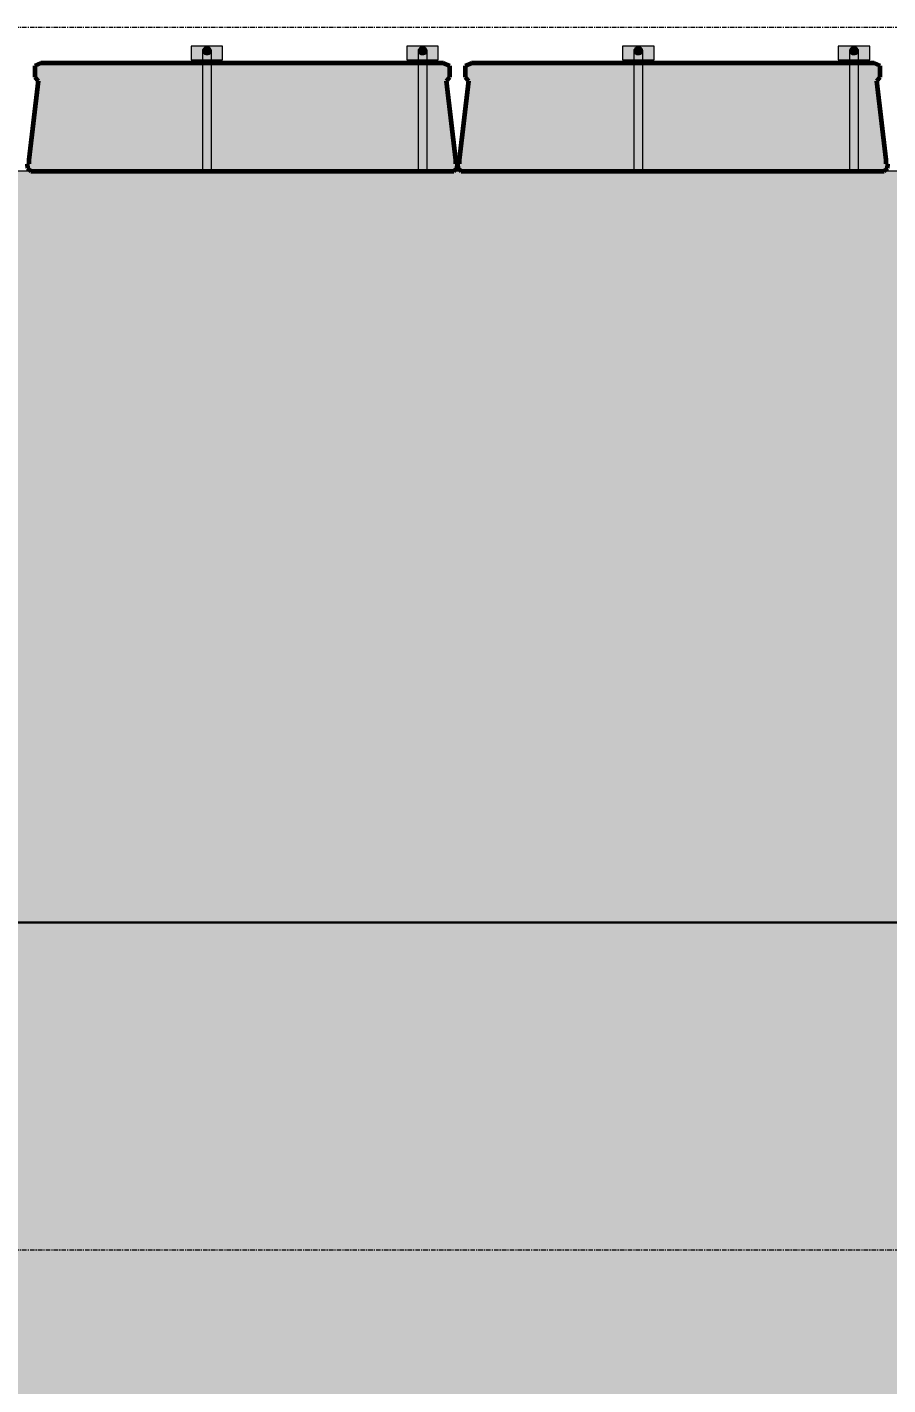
# Model space of a CAD drawing. Header units: inches. Extents: x 2619 to 6090, y -258 to 503.
# Drawn here: x 4973.2 to 5069, y -15 to 136 of the extents above; entities that cross this region are included whole.
import ezdxf

# ---------------------------------------------------------------- set-up
doc = ezdxf.new("R2010")
doc.units = ezdxf.units.IN
doc.header["$MEASUREMENT"] = 0
doc.linetypes.add('Grid Line 1_2_', pattern=[0.875, 0.5, -0.125, 0.125, -0.125])
for name, color, linetype, lineweight in [('A-ANNO-DIMS', 211, 'Continuous', 9), ('A-ANNO-DIMS-64', 211, 'Continuous', 9), ('A-FLOR-LEVL', 51, 'Continuous', 9), ('A-WALL', 113, 'Continuous', 18), ('A-WALL-PATT', 111, 'Continuous', 18), ('S-BEAM', 12, 'Continuous', 9)]:
    doc.layers.add(name, color=color, linetype=linetype, lineweight=lineweight)
doc.styles.add('Century Gothic_B', font='', dxfattribs={"height": 6})
doc.styles.get('Century Gothic_B').set_extended_font_data('Century Gothic', bold=True)
doc.dimstyles.new('OD__1_16__Tol__', dxfattribs={"dimscale": 12, "dimtxt": 6.26501, "dimasz": 0.666667, "dimexe": 0.5, "dimexo": 0.333333, "dimgap": 0.083333, "dimtad": 1, "dimdec": 4, "dimrnd": 0.0625, "dimzin": 3, "dimdsep": 46, "dimlunit": 4, "dimtxsty": 'Century Gothic_B', "dimblk1": 'OBLIQUE', "dimblk2": 'OBLIQUE', "dimsah": 1, "dimcen": 0.09, "dimdle": 0.5, "dimazin": 0, "dimtfac": 1, "dimtdec": 4, "dimtix": 1, "dimtmove": 0, "dimatfit": 3, "dimfxl": 1, "dimtvp": 1, "dimtfill": 1, "dimfrac": 2, "dimtolj": 1, "dimtzin": 0, "dimlwd": 30, "dimlwe": 30, "dimarcsym": 2})
pattern_1 = [(50, (5128.511, 0), (18.36206, -1.6068), [1.92, -21.12]), (355, (5128.511, 0), (-3.5523, 19.2559), [1.536, -16.896]), (100.451, (5130.041, -0.134), (14.8102, 17.6493), [1.632, -17.949]), (46.184, (5128.51, 5.12), (27.3212, -4.2376), [2.88, -31.68]), (96.636, (5130.787, 4.767), (23.9275, 24.9372), [2.448, -26.924]), (351.184, (5128.51, 5.12), (23.9276, 24.9374), [2.304, -25.344]), (21, (5131.071, 3.84), (15.2808, -10.30746), [1.92, -21.12]), (326, (5131.071, 3.84), (6.2286, 18.5637), [1.536, -16.896]), (71.451, (5132.344, 2.981), (21.50985, 8.2563), [1.632, -17.949]), (37.5, (5128.511, 0), (0.3111, 8.52254), [0.845, -15.846, 0.845, -16.307, -16.96]), (37.5, (5128.511, 0), (0.3111, 8.52254), [-33.843, 0.845, -16.115]), (7.5, (5128.511, 0), (6.73464, 10.09743), [0.845, -8.934, 0.845, -15.462, -6.464]), (7.5, (5128.511, 0), (6.73464, 10.09743), [-26.086, 0.845, -5.619]), (327.5, (5122.802, 0), (13.66611, -0.57719), [0.845, -5.555, 0.845, -19.123, -26.496]), (327.5, (5122.802, 0), (13.66611, -0.57719), [-26.368, 0.845, -25.651]), (317.5, (5120.242, 0), (14.92985, 2.56286), [0.845, -7.475, 0.845, -12.416, -18.816]), (317.5, (5120.242, 0), (14.92985, 2.56286), [-21.581, 0.845, -17.971])]

# ---------------------------------------------------------------- blocks, each defined once
blk = doc.blocks.new('034100 - Precast Structural Concrete - Solid Plank - 12_-1863286-ELEVATION - RAMP - EAST WALL')
at = {"layer": 'S-BEAM', "transparency": 33554432}
blk.add_hatch(color=10, dxfattribs=at).paths.add_polyline_path([(-3726.58, 120), (-3679.54, 120), (-3679.16, 120.31), (-3679.12, 120.79), (-3679.3, 120.79), (-3679.3, 121.26), (-3680.36, 130.03), (-3679.97, 130.43), (-3679.97, 131.69), (-3680.66, 132), (-3725.46, 132), (-3726.15, 131.69), (-3726.15, 130.43), (-3725.76, 130.03), (-3726.82, 121.26), (-3726.82, 120.79), (-3727, 120.79), (-3726.96, 120.31)], flags=0)
at = {"layer": 'S-BEAM', "lineweight": 60}
for p, q in [((-3725.46, 132), (-3726.15, 131.69)), ((-3726.15, 131.69), (-3726.15, 130.43)), ((-3680.66, 132), (-3725.46, 132)), ((-3679.97, 131.69), (-3680.66, 132)), ((-3679.97, 130.43), (-3679.97, 131.69)), ((-3725.76, 130.03), (-3726.82, 121.26)), ((-3726.15, 130.43), (-3725.76, 130.03)), ((-3680.36, 130.03), (-3679.97, 130.43)), ((-3679.3, 121.26), (-3680.36, 130.03)), ((-3726.82, 121.26), (-3726.82, 120.79)), ((-3679.3, 121.18), (-3679.3, 121.26)), ((-3679.3, 120.79), (-3679.3, 121.18)), ((-3726.82, 120.79), (-3727, 120.79)), ((-3727, 120.79), (-3726.96, 120.31)), ((-3726.96, 120.31), (-3726.58, 120)), ((-3726.58, 120), (-3679.54, 120)), ((-3679.54, 120), (-3679.16, 120.31)), ((-3679.12, 120.79), (-3679.3, 120.79)), ((-3679.16, 120.31), (-3679.12, 120.79))]:
    blk.add_line(p, q, dxfattribs=at)
at = {"layer": 'S-BEAM', "color": 254}
for p, q in [((-3726.15, 131.69), (-3725.46, 132)), ((-3726.15, 130.43), (-3726.15, 131.69)), ((-3725.46, 132), (-3680.66, 132)), ((-3680.66, 132), (-3679.97, 131.69)), ((-3679.97, 131.69), (-3679.97, 130.43)), ((-3726.82, 121.26), (-3725.76, 130.03)), ((-3725.76, 130.03), (-3726.15, 130.43)), ((-3679.97, 130.43), (-3680.36, 130.03)), ((-3680.36, 130.03), (-3679.3, 121.26)), ((-3726.82, 120.79), (-3726.82, 121.26)), ((-3679.3, 121.26), (-3679.3, 121.18)), ((-3679.3, 121.18), (-3679.3, 120.79)), ((-3726.96, 120.31), (-3727, 120.79)), ((-3727, 120.79), (-3726.82, 120.79)), ((-3726.58, 120), (-3726.96, 120.31)), ((-3679.16, 120.31), (-3679.54, 120)), ((-3679.3, 120.79), (-3679.12, 120.79)), ((-3679.12, 120.79), (-3679.16, 120.31))]:
    blk.add_line(p, q, dxfattribs=at)
blk = doc.blocks.new('TRUSS - 22_-V24-ELEVATION - RAMP - EAST WALL')
at = {"layer": 'S-BEAM', "transparency": 33554432}
for color, points in [(33, [(-3588.87, 132.37), (-3585.37, 132.37), (-3585.37, 133.87), (-3588.87, 133.87), (-3588.87, 132.74)]), (55, [(-3587.12, 132.94), (-3586.87, 133), (-3586.69, 133.15), (-3586.69, 133.15), (-3586.64, 133.25), (-3586.62, 133.36), (-3586.64, 133.47), (-3586.69, 133.57), (-3586.77, 133.66), (-3586.87, 133.72), (-3587.12, 133.78), (-3587.37, 133.72), (-3587.48, 133.66), (-3587.56, 133.57), (-3587.61, 133.47), (-3587.62, 133.36), (-3587.61, 133.25), (-3587.56, 133.15), (-3587.48, 133.07), (-3587.26, 132.96), (-3587.13, 132.94)]), (55, [(-3587.12, 132.94), (-3586.87, 133), (-3586.77, 133.07), (-3586.69, 133.15), (-3586.64, 133.25), (-3586.62, 133.36), (-3586.64, 133.47), (-3586.69, 133.57), (-3586.77, 133.66), (-3586.87, 133.72), (-3587.12, 133.78), (-3587.37, 133.72), (-3587.48, 133.66), (-3587.56, 133.57), (-3587.61, 133.47), (-3587.62, 133.36), (-3587.61, 133.25), (-3587.56, 133.15), (-3587.48, 133.07), (-3587.37, 133), (-3587.25, 132.96)]), (55, [(-3587.12, 120), (-3587.12, 133.78), (-3587.37, 133.72), (-3587.48, 133.66), (-3587.56, 133.57), (-3587.61, 133.47), (-3587.62, 133.25), (-3587.61, 120), (-3587.2, 120)]), (55, [(-3587.12, 120), (-3587.12, 132.94), (-3587.37, 133), (-3587.48, 133.07), (-3587.56, 133.15), (-3587.61, 133.25), (-3587.62, 133.36), (-3587.61, 120), (-3587.2, 120)]), (55, [(-3587.12, 120), (-3586.62, 120), (-3586.64, 133.47), (-3586.69, 133.57), (-3586.77, 133.66), (-3586.99, 133.76), (-3587.12, 133.78), (-3587.12, 122.41)]), (55, [(-3587.12, 120), (-3586.62, 120), (-3586.64, 133.25), (-3586.69, 133.15), (-3586.77, 133.07), (-3586.87, 133), (-3587.12, 132.94), (-3587.12, 122.41)])]:
    blk.add_hatch(color=color, dxfattribs=at).paths.add_polyline_path(points, flags=0)
h = blk.add_hatch(color=55, dxfattribs=at)
edge = h.paths.add_edge_path(flags=0)
edge.add_line((-3587.12, 127.56), (-3587.13, 132.94))
edge.add_line((-3587.13, 132.94), (-3587.37, 133))
edge.add_line((-3587.37, 133), (-3587.48, 133.07))
edge.add_line((-3587.48, 133.07), (-3587.56, 133.15))
edge.add_line((-3587.56, 133.15), (-3587.61, 133.25))
edge.add_line((-3587.61, 133.25), (-3587.62, 133.25))
edge.add_line((-3587.62, 133.25), (-3587.61, 128))
h = blk.add_hatch(color=55, dxfattribs=at)
edge = h.paths.add_edge_path(flags=0)
edge.add_line((-3586.62, 128.16), (-3586.64, 133.25))
edge.add_line((-3586.64, 133.25), (-3586.69, 133.15))
edge.add_line((-3586.69, 133.15), (-3586.77, 133.06))
edge.add_line((-3586.77, 133.06), (-3586.88, 133))
edge.add_line((-3586.88, 133), (-3587.12, 132.94))
edge.add_line((-3587.12, 132.94), (-3587.12, 129.3))
edge.add_line((-3587.12, 129.3), (-3587.12, 127.56))
at = {"layer": 'S-BEAM', "color": 254}
for p, q in [((-3588.87, 133.87), (-3588.87, 132.37)), ((-3585.37, 133.87), (-3588.87, 133.87)), ((-3587.62, 133.36), (-3587.62, 132.37)), ((-3587.62, 133.36), (-3587.62, 132.37)), ((-3587.62, 133.36), (-3587.62, 132.37)), ((-3586.62, 132.37), (-3586.62, 133.36)), ((-3586.62, 132.37), (-3586.62, 133.36)), ((-3586.62, 132.37), (-3586.62, 133.36)), ((-3585.37, 132.37), (-3585.37, 133.87)), ((-3588.87, 132.37), (-3585.37, 132.37)), ((-3587.62, 132.37), (-3587.62, 132)), ((-3587.62, 132.37), (-3587.62, 132)), ((-3587.62, 132.37), (-3587.62, 132)), ((-3587.62, 132), (-3587.62, 127.92)), ((-3587.62, 132), (-3587.62, 120)), ((-3587.62, 132), (-3587.62, 120)), ((-3586.62, 132), (-3586.62, 132.37)), ((-3586.62, 132), (-3586.62, 132.37)), ((-3586.62, 132), (-3586.62, 132.37)), ((-3586.62, 127.92), (-3586.62, 132)), ((-3586.62, 120), (-3586.62, 132)), ((-3586.62, 120), (-3586.62, 132))]:
    blk.add_line(p, q, dxfattribs=at)
for major_axis, start_param, end_param in [((0.5, 0), 1.570796, 3.141593), ((0.5, 0), 1.570796, 4.712389), ((-0.5, 0), 4.712389, 6.283185), ((0.5, 0), 3.141593, 3.400727), ((0.5, 0), 3.141593, 3.400727), ((0.5, 0), 3.403392, 3.66004), ((0.5, 0), 3.403392, 3.66004), ((0.5, 0), 3.665192, 3.919696), ((0.5, 0), 3.665191, 3.919696), ((0.5, 0), 3.926991, 4.179839), ((0.5, 0), 3.926991, 4.179839), ((0.5, 0), 4.18879, 4.440582), ((0.5, 0), 4.18879, 4.440582), ((0.5, 0), 4.45059, 4.702002), ((0.5, 0), 4.45059, 4.702002), ((0.5, 0), 1.047198, 1.570796), ((0.5, 0), 4.712389, 7.853982), ((0.5, 0), 0, 1.570796), ((0.5, 0), 4.722776, 5.226944), ((0.5, 0), 4.722776, 5.226944), ((0.5, 0), 0, 1.047198), ((0.5, 0), 5.235988, 5.490385), ((0.5, 0), 5.235988, 5.490385), ((0.5, 0), 5.497787, 5.754343), ((0.5, 0), 5.497787, 5.754343), ((0.5, 0), 5.759587, 6.018668), ((0.5, 0), 5.759587, 6.018668), ((0.5, 0), 6.021386, 6.283185), ((0.5, 0), 6.021386, 6.283185)]:
    blk.add_ellipse((-3587.12, 133.36), major_axis=major_axis, ratio=0.833787, start_param=start_param, end_param=end_param, dxfattribs=at)
blk = doc.blocks.new('TRUSS - 22_-V25-ELEVATION - RAMP - EAST WALL')
at = {"layer": 'S-BEAM', "transparency": 33554432}
for color, points in [(33, [(-3612.87, 132.37), (-3609.37, 132.37), (-3609.37, 133.87), (-3612.87, 133.87)]), (55, [(-3611.12, 132.94), (-3610.87, 133), (-3610.69, 133.15), (-3610.69, 133.15), (-3610.64, 133.25), (-3610.62, 133.36), (-3610.64, 133.47), (-3610.69, 133.57), (-3610.77, 133.66), (-3610.87, 133.72), (-3611.12, 133.78), (-3611.37, 133.72), (-3611.48, 133.66), (-3611.56, 133.57), (-3611.61, 133.47), (-3611.62, 133.36), (-3611.61, 133.25), (-3611.56, 133.15), (-3611.48, 133.07), (-3611.26, 132.96), (-3611.13, 132.94)]), (55, [(-3611.12, 132.94), (-3610.87, 133), (-3610.77, 133.07), (-3610.69, 133.15), (-3610.64, 133.25), (-3610.62, 133.36), (-3610.64, 133.47), (-3610.69, 133.57), (-3610.77, 133.66), (-3610.87, 133.72), (-3611.12, 133.78), (-3611.37, 133.72), (-3611.48, 133.66), (-3611.56, 133.57), (-3611.61, 133.47), (-3611.62, 133.36), (-3611.61, 133.25), (-3611.56, 133.15), (-3611.48, 133.07), (-3611.37, 133), (-3611.25, 132.96)]), (55, [(-3611.12, 120), (-3611.12, 133.78), (-3611.37, 133.72), (-3611.48, 133.66), (-3611.56, 133.57), (-3611.61, 133.47), (-3611.62, 133.25), (-3611.61, 120), (-3611.2, 120)]), (55, [(-3611.12, 120), (-3611.12, 132.94), (-3611.37, 133), (-3611.48, 133.07), (-3611.56, 133.15), (-3611.61, 133.25), (-3611.62, 133.36), (-3611.61, 120), (-3611.2, 120)]), (55, [(-3611.12, 120), (-3610.62, 120), (-3610.64, 133.47), (-3610.69, 133.57), (-3610.77, 133.66), (-3610.99, 133.76), (-3611.12, 133.78), (-3611.12, 122.41)]), (55, [(-3611.12, 120), (-3610.62, 120), (-3610.64, 133.25), (-3610.69, 133.15), (-3610.77, 133.07), (-3610.87, 133), (-3611.12, 132.94), (-3611.12, 122.41)])]:
    blk.add_hatch(color=color, dxfattribs=at).paths.add_polyline_path(points, flags=0)
h = blk.add_hatch(color=55, dxfattribs=at)
edge = h.paths.add_edge_path(flags=0)
edge.add_line((-3611.12, 127.56), (-3611.13, 132.94))
edge.add_line((-3611.13, 132.94), (-3611.37, 133))
edge.add_line((-3611.37, 133), (-3611.48, 133.07))
edge.add_line((-3611.48, 133.07), (-3611.56, 133.15))
edge.add_line((-3611.56, 133.15), (-3611.61, 133.25))
edge.add_line((-3611.61, 133.25), (-3611.62, 133.25))
edge.add_line((-3611.62, 133.25), (-3611.61, 128))
h = blk.add_hatch(color=55, dxfattribs=at)
edge = h.paths.add_edge_path(flags=0)
edge.add_line((-3610.62, 128.16), (-3610.64, 133.25))
edge.add_line((-3610.64, 133.25), (-3610.69, 133.15))
edge.add_line((-3610.69, 133.15), (-3610.77, 133.06))
edge.add_line((-3610.77, 133.06), (-3610.88, 133))
edge.add_line((-3610.88, 133), (-3611.12, 132.94))
edge.add_line((-3611.12, 132.94), (-3611.12, 129.3))
edge.add_line((-3611.12, 129.3), (-3611.12, 127.56))
at = {"layer": 'S-BEAM', "color": 254}
for p, q in [((-3612.87, 133.87), (-3612.87, 132.37)), ((-3609.37, 133.87), (-3612.87, 133.87)), ((-3611.62, 133.36), (-3611.62, 132.37)), ((-3611.62, 133.36), (-3611.62, 132.37)), ((-3611.62, 133.36), (-3611.62, 132.37)), ((-3610.62, 132.37), (-3610.62, 133.36)), ((-3610.62, 132.37), (-3610.62, 133.36)), ((-3610.62, 132.37), (-3610.62, 133.36)), ((-3609.37, 132.37), (-3609.37, 133.87)), ((-3612.87, 132.37), (-3609.37, 132.37)), ((-3611.62, 132.37), (-3611.62, 132)), ((-3611.62, 132.37), (-3611.62, 132)), ((-3611.62, 132.37), (-3611.62, 132)), ((-3611.62, 132), (-3611.62, 127.92)), ((-3611.62, 132), (-3611.62, 120)), ((-3611.62, 132), (-3611.62, 120)), ((-3610.62, 132), (-3610.62, 132.37)), ((-3610.62, 132), (-3610.62, 132.37)), ((-3610.62, 132), (-3610.62, 132.37)), ((-3610.62, 127.92), (-3610.62, 132)), ((-3610.62, 120), (-3610.62, 132)), ((-3610.62, 120), (-3610.62, 132))]:
    blk.add_line(p, q, dxfattribs=at)
for major_axis, start_param, end_param in [((0.5, 0), 1.570796, 4.712389), ((-0.5, 0), 4.712389, 6.283185), ((0.5, 0), 1.832596, 3.141593), ((0.5, 0), 3.141593, 3.400727), ((0.5, 0), 3.141593, 3.400727), ((0.5, 0), 3.403392, 3.66004), ((0.5, 0), 3.403392, 3.66004), ((0.5, 0), 3.665192, 3.919696), ((0.5, 0), 3.665191, 3.919696), ((0.5, 0), 3.926991, 4.179839), ((0.5, 0), 3.926991, 4.179839), ((0.5, 0), 4.18879, 4.440582), ((0.5, 0), 4.18879, 4.440582), ((0.5, 0), 1.570796, 1.832596), ((0.5, 0), 4.45059, 4.702002), ((0.5, 0), 4.45059, 4.702002), ((0.5, 0), 0.261799, 1.570796), ((0.5, 0), 4.712389, 7.853982), ((0.5, 0), 0, 1.570796), ((0.5, 0), 4.722776, 5.226944), ((0.5, 0), 4.722776, 5.226944), ((0.5, 0), 5.235988, 5.490385), ((0.5, 0), 5.235988, 5.490385), ((0.5, 0), 5.497787, 5.754343), ((0.5, 0), 5.497787, 5.754343), ((0.5, 0), 5.759587, 6.018668), ((0.5, 0), 5.759587, 6.018668), ((0.5, 0), 0, 0.261799), ((0.5, 0), 6.021386, 6.283185), ((0.5, 0), 6.021386, 6.283185)]:
    blk.add_ellipse((-3611.12, 133.36), major_axis=major_axis, ratio=0.833787, start_param=start_param, end_param=end_param, dxfattribs=at)
blk = doc.blocks.new('TRUSS - 22_-V26-ELEVATION - RAMP - EAST WALL')
at = {"layer": 'S-BEAM', "transparency": 33554432}
for color, points in [(33, [(-3636.87, 132.37), (-3633.37, 132.37), (-3633.37, 133.87), (-3636.87, 133.87)]), (55, [(-3635.12, 132.94), (-3634.87, 133), (-3634.69, 133.15), (-3634.69, 133.15), (-3634.64, 133.25), (-3634.62, 133.36), (-3634.64, 133.47), (-3634.69, 133.57), (-3634.77, 133.66), (-3634.87, 133.72), (-3635.12, 133.78), (-3635.37, 133.72), (-3635.48, 133.66), (-3635.56, 133.57), (-3635.61, 133.47), (-3635.62, 133.36), (-3635.61, 133.25), (-3635.56, 133.15), (-3635.48, 133.07), (-3635.26, 132.96), (-3635.13, 132.94)]), (55, [(-3635.12, 132.94), (-3634.87, 133), (-3634.77, 133.07), (-3634.69, 133.15), (-3634.64, 133.25), (-3634.62, 133.36), (-3634.64, 133.47), (-3634.69, 133.57), (-3634.77, 133.66), (-3634.87, 133.72), (-3635.12, 133.78), (-3635.37, 133.72), (-3635.48, 133.66), (-3635.56, 133.57), (-3635.61, 133.47), (-3635.62, 133.36), (-3635.61, 133.25), (-3635.56, 133.15), (-3635.48, 133.07), (-3635.37, 133), (-3635.25, 132.96)]), (55, [(-3635.12, 120), (-3635.12, 133.78), (-3635.37, 133.72), (-3635.48, 133.66), (-3635.56, 133.57), (-3635.61, 133.47), (-3635.62, 133.25), (-3635.61, 120), (-3635.2, 120)]), (55, [(-3635.12, 120), (-3635.12, 132.94), (-3635.37, 133), (-3635.48, 133.07), (-3635.56, 133.15), (-3635.61, 133.25), (-3635.62, 133.36), (-3635.61, 120), (-3635.2, 120)]), (55, [(-3635.12, 120), (-3634.62, 120), (-3634.64, 133.47), (-3634.69, 133.57), (-3634.77, 133.66), (-3634.99, 133.76), (-3635.12, 133.78), (-3635.12, 122.41)]), (55, [(-3635.12, 120), (-3634.62, 120), (-3634.64, 133.25), (-3634.69, 133.15), (-3634.77, 133.07), (-3634.87, 133), (-3635.12, 132.94), (-3635.12, 122.41)])]:
    blk.add_hatch(color=color, dxfattribs=at).paths.add_polyline_path(points, flags=0)
h = blk.add_hatch(color=55, dxfattribs=at)
edge = h.paths.add_edge_path(flags=0)
edge.add_line((-3635.12, 127.56), (-3635.13, 132.94))
edge.add_line((-3635.13, 132.94), (-3635.37, 133))
edge.add_line((-3635.37, 133), (-3635.48, 133.07))
edge.add_line((-3635.48, 133.07), (-3635.56, 133.15))
edge.add_line((-3635.56, 133.15), (-3635.61, 133.25))
edge.add_line((-3635.61, 133.25), (-3635.62, 133.25))
edge.add_line((-3635.62, 133.25), (-3635.61, 128))
h = blk.add_hatch(color=55, dxfattribs=at)
edge = h.paths.add_edge_path(flags=0)
edge.add_line((-3634.62, 128.16), (-3634.64, 133.25))
edge.add_line((-3634.64, 133.25), (-3634.69, 133.15))
edge.add_line((-3634.69, 133.15), (-3634.77, 133.06))
edge.add_line((-3634.77, 133.06), (-3634.88, 133))
edge.add_line((-3634.88, 133), (-3635.12, 132.94))
edge.add_line((-3635.12, 132.94), (-3635.12, 129.3))
edge.add_line((-3635.12, 129.3), (-3635.12, 127.56))
at = {"layer": 'S-BEAM', "color": 254}
for p, q in [((-3636.87, 133.87), (-3636.87, 132.37)), ((-3633.37, 133.87), (-3636.87, 133.87)), ((-3635.62, 133.36), (-3635.62, 132.37)), ((-3635.62, 133.36), (-3635.62, 132.37)), ((-3635.62, 133.36), (-3635.62, 132.37)), ((-3634.62, 132.37), (-3634.62, 133.36)), ((-3634.62, 132.37), (-3634.62, 133.36)), ((-3634.62, 132.37), (-3634.62, 133.36)), ((-3633.37, 132.37), (-3633.37, 133.87)), ((-3636.87, 132.37), (-3633.37, 132.37)), ((-3635.62, 132.37), (-3635.62, 132)), ((-3635.62, 132.37), (-3635.62, 132)), ((-3635.62, 132.37), (-3635.62, 132)), ((-3635.62, 132), (-3635.62, 127.92)), ((-3635.62, 132), (-3635.62, 120)), ((-3635.62, 132), (-3635.62, 120)), ((-3634.62, 132), (-3634.62, 132.37)), ((-3634.62, 132), (-3634.62, 132.37)), ((-3634.62, 132), (-3634.62, 132.37)), ((-3634.62, 127.92), (-3634.62, 132)), ((-3634.62, 120), (-3634.62, 132)), ((-3634.62, 120), (-3634.62, 132))]:
    blk.add_line(p, q, dxfattribs=at)
for major_axis, start_param, end_param in [((0.5, 0), 1.570796, 4.712389), ((-0.5, 0), 4.712389, 6.283185), ((0.5, 0), 2.094395, 3.141593), ((0.5, 0), 3.141593, 3.400727), ((0.5, 0), 3.141593, 3.400727), ((0.5, 0), 3.403392, 3.66004), ((0.5, 0), 3.403392, 3.66004), ((0.5, 0), 3.665192, 3.919696), ((0.5, 0), 3.665191, 3.919696), ((0.5, 0), 3.926991, 4.179839), ((0.5, 0), 3.926991, 4.179839), ((0.5, 0), 1.570796, 2.094395), ((0.5, 0), 4.18879, 4.440582), ((0.5, 0), 4.18879, 4.440582), ((0.5, 0), 4.45059, 4.702002), ((0.5, 0), 4.45059, 4.702002), ((0.5, 0), 0, 1.570796), ((0.5, 0), 4.712389, 7.853982), ((0.5, 0), 0, 1.570796), ((0.5, 0), 4.722776, 5.226944), ((0.5, 0), 4.722776, 5.226944), ((0.5, 0), 5.235988, 5.490385), ((0.5, 0), 5.235988, 5.490385), ((0.5, 0), 5.497787, 5.754343), ((0.5, 0), 5.497787, 5.754343), ((0.5, 0), 5.759587, 6.018668), ((0.5, 0), 5.759587, 6.018668), ((0.5, 0), 6.021386, 6.283185), ((0.5, 0), 6.021386, 6.283185)]:
    blk.add_ellipse((-3635.12, 133.36), major_axis=major_axis, ratio=0.833787, start_param=start_param, end_param=end_param, dxfattribs=at)
blk = doc.blocks.new('TRUSS - 22_-V27-ELEVATION - RAMP - EAST WALL')
at = {"layer": 'S-BEAM', "transparency": 33554432}
for color, points in [(33, [(-3660.87, 132.37), (-3657.37, 132.37), (-3657.37, 133.87), (-3660.87, 133.87), (-3660.87, 132.74)]), (55, [(-3659.12, 132.94), (-3658.87, 133), (-3658.69, 133.15), (-3658.69, 133.15), (-3658.64, 133.25), (-3658.62, 133.36), (-3658.64, 133.47), (-3658.69, 133.57), (-3658.77, 133.66), (-3658.87, 133.72), (-3659.12, 133.78), (-3659.37, 133.72), (-3659.48, 133.66), (-3659.56, 133.57), (-3659.61, 133.47), (-3659.62, 133.36), (-3659.61, 133.25), (-3659.56, 133.15), (-3659.48, 133.07), (-3659.26, 132.96), (-3659.13, 132.94)]), (55, [(-3659.12, 132.94), (-3658.87, 133), (-3658.77, 133.07), (-3658.69, 133.15), (-3658.64, 133.25), (-3658.62, 133.36), (-3658.64, 133.47), (-3658.69, 133.57), (-3658.77, 133.66), (-3658.87, 133.72), (-3659.12, 133.78), (-3659.37, 133.72), (-3659.48, 133.66), (-3659.56, 133.57), (-3659.61, 133.47), (-3659.62, 133.36), (-3659.61, 133.25), (-3659.56, 133.15), (-3659.48, 133.07), (-3659.28, 132.97), (-3659.25, 132.96)]), (55, [(-3659.33, 120), (-3659.12, 120), (-3659.12, 133.78), (-3659.37, 133.72), (-3659.48, 133.66), (-3659.56, 133.57), (-3659.61, 133.47), (-3659.62, 133.25), (-3659.61, 120), (-3659.33, 120)]), (55, [(-3659.33, 120), (-3659.12, 120), (-3659.12, 132.94), (-3659.37, 133), (-3659.48, 133.07), (-3659.56, 133.15), (-3659.61, 133.25), (-3659.62, 133.36), (-3659.61, 120), (-3659.37, 120)]), (55, [(-3659.12, 120), (-3658.62, 120), (-3658.64, 133.47), (-3658.69, 133.57), (-3658.77, 133.66), (-3658.99, 133.76), (-3659.12, 133.78), (-3659.12, 122.41)]), (55, [(-3659.12, 120), (-3658.62, 120), (-3658.64, 133.25), (-3658.69, 133.15), (-3658.77, 133.07), (-3658.87, 133), (-3659.12, 132.94), (-3659.12, 122.41)])]:
    blk.add_hatch(color=color, dxfattribs=at).paths.add_polyline_path(points, flags=0)
h = blk.add_hatch(color=55, dxfattribs=at)
edge = h.paths.add_edge_path(flags=0)
edge.add_line((-3659.12, 127.56), (-3659.13, 132.94))
edge.add_line((-3659.13, 132.94), (-3659.37, 133))
edge.add_line((-3659.37, 133), (-3659.48, 133.07))
edge.add_line((-3659.48, 133.07), (-3659.56, 133.15))
edge.add_line((-3659.56, 133.15), (-3659.61, 133.25))
edge.add_line((-3659.61, 133.25), (-3659.62, 133.25))
edge.add_line((-3659.62, 133.25), (-3659.61, 128))
h = blk.add_hatch(color=55, dxfattribs=at)
edge = h.paths.add_edge_path(flags=0)
edge.add_line((-3658.62, 128.16), (-3658.64, 133.25))
edge.add_line((-3658.64, 133.25), (-3658.69, 133.15))
edge.add_line((-3658.69, 133.15), (-3658.77, 133.06))
edge.add_line((-3658.77, 133.06), (-3658.88, 133))
edge.add_line((-3658.88, 133), (-3659.12, 132.94))
edge.add_line((-3659.12, 132.94), (-3659.12, 129.3))
edge.add_line((-3659.12, 129.3), (-3659.12, 127.56))
at = {"layer": 'S-BEAM', "color": 254}
for p, q in [((-3660.87, 133.87), (-3660.87, 132.37)), ((-3657.37, 133.87), (-3660.87, 133.87)), ((-3659.62, 133.36), (-3659.62, 132.37)), ((-3659.62, 133.36), (-3659.62, 132.37)), ((-3659.62, 133.36), (-3659.62, 132.37)), ((-3658.62, 132.37), (-3658.62, 133.36)), ((-3658.62, 132.37), (-3658.62, 133.36)), ((-3658.62, 132.37), (-3658.62, 133.36)), ((-3657.37, 132.37), (-3657.37, 133.87)), ((-3660.87, 132.37), (-3657.37, 132.37)), ((-3659.62, 132.37), (-3659.62, 132)), ((-3659.62, 132.37), (-3659.62, 132)), ((-3659.62, 132.37), (-3659.62, 132)), ((-3659.62, 132), (-3659.62, 127.92)), ((-3659.62, 132), (-3659.62, 120)), ((-3659.62, 132), (-3659.62, 120)), ((-3658.62, 132), (-3658.62, 132.37)), ((-3658.62, 132), (-3658.62, 132.37)), ((-3658.62, 132), (-3658.62, 132.37)), ((-3658.62, 127.92), (-3658.62, 132)), ((-3658.62, 120), (-3658.62, 132)), ((-3658.62, 120), (-3658.62, 132))]:
    blk.add_line(p, q, dxfattribs=at)
for major_axis, start_param, end_param in [((0.5, 0), 1.570796, 3.141593), ((0.5, 0), 1.570796, 4.712389), ((-0.5, 0), 4.712389, 6.283185), ((0.5, 0), 3.141593, 3.400727), ((0.5, 0), 3.141593, 3.400727), ((0.5, 0), 3.403392, 3.66004), ((0.5, 0), 3.403392, 3.66004), ((0.5, 0), 3.665192, 3.919696), ((0.5, 0), 3.665191, 3.919696), ((0.5, 0), 3.926991, 4.179839), ((0.5, 0), 3.926991, 4.179839), ((0.5, 0), 4.18879, 4.702002), ((0.5, 0), 4.18879, 4.702002), ((0.5, 0), 0, 1.570796), ((0.5, 0), 4.712389, 7.853982), ((0.5, 0), 0, 1.570796), ((0.5, 0), 4.722776, 5.226944), ((0.5, 0), 4.722776, 5.226944), ((0.5, 0), 5.235988, 5.490385), ((0.5, 0), 5.235988, 5.490385), ((0.5, 0), 5.497787, 5.754343), ((0.5, 0), 5.497787, 5.754343), ((0.5, 0), 5.759587, 6.018668), ((0.5, 0), 5.759587, 6.018668), ((0.5, 0), 6.021386, 6.283185), ((0.5, 0), 6.021386, 6.283185)]:
    blk.add_ellipse((-3659.12, 133.36), major_axis=major_axis, ratio=0.833787, start_param=start_param, end_param=end_param, dxfattribs=at)
blk = doc.blocks.new('DIMBLOCK17-ELEVATION - RAMP - EAST WALL')
at = {"layer": 'A-ANNO-DIMS-64', "lineweight": 30}
for p, q in [((4928.01, -39.67), (4928.01, 42.42)), ((5598.78, -140.33), (5598.78, 42.42)), ((5598.78, 36.42), (4928.01, 36.42)), ((4928.01, 36.42), (4928.01, -39.67)), ((5598.78, 36.42), (5598.78, -140.33))]:
    blk.add_line(p, q, dxfattribs=at)
at = {"layer": 'A-ANNO-DIMS-64', "lineweight": 50}
for p, q in [((4928.01, 36.42), (4932.01, 40.42)), ((5598.78, 36.42), (5602.78, 40.42)), ((4928.01, 36.42), (4924.01, 32.42)), ((5598.78, 36.42), (5594.78, 32.42))]:
    blk.add_line(p, q, dxfattribs=at)
at = {"layer": 'A-ANNO-DIMS-64', "color": 0, "lineweight": 30, "insert": (5239.73, 45.11), "char_height": 6, "width": 56.8028, "attachment_point": 1, "line_spacing_factor": 0.984502, "style": 'Century Gothic_B', "bg_fill": 3, "box_fill_scale": 1.25, "bg_fill_color": 256, "bg_fill_true_color": 13158600, "bg_fill_transparency": 0}
blk.add_mtext('55\' - 10 3/4"', dxfattribs=at)
blk = doc.blocks.new('_Oblique')
at = {"color": 0, "linetype": 'ByBlock', "lineweight": -2}
blk.add_line((-0.5, -0.5), (0.5, 0.5), dxfattribs=at)

msp = doc.modelspace()

# ---------------------------------------------------------------- hatches: boundary and pattern name
at = {"layer": 'A-WALL-PATT', "lineweight": 9}
h = msp.add_hatch(dxfattribs=at)
h.set_pattern_fill('FP_15', color=256, style=0, pattern_type=2)
h.set_pattern_definition(pattern_1)
h.paths.add_polyline_path([(4897.01222, -15), (5441.01222, -15), (5441.01222, 120), (4897.01222, 120), (4897.01222, 53.51933)], flags=0)
h = msp.add_hatch(dxfattribs=at)
h.set_pattern_fill('FP_15', color=256, style=0, pattern_type=2)
h.set_pattern_definition(pattern_1)
h.paths.add_polyline_path([(5498.01222, -129.20462), (5498.01222, -15), (4897.01222, -15), (4897.01222, -41.18965), (4928.01222, -43.66751), (5482.70317, -126.90727)], flags=0)
h.paths.add_polyline_path([(4928.01222, -49.7347), (4928.01222, -49.68665), (4927.69205, -49.68665)], flags=0)

# ---------------------------------------------------------------- linework, layer by layer
at = {"layer": 'A-FLOR-LEVL', "linetype": 'Grid Line 1_2_'}
for p, q in [((4633.16337, 136), (5962.56679, 136)), ((4633.16337, 0), (5962.56679, 0))]:
    msp.add_line(p, q, dxfattribs=at)
at = {"layer": 'A-WALL'}
for p, q in [((4973.63364, 120), (4833.01222, 120)), ((5441.01222, 120), (4973.63364, 120))]:
    msp.add_line(p, q, dxfattribs=at)

# ---------------------------------------------------------------- block references
at = {"layer": 'S-BEAM', "color": 254}
for name, p in [('TRUSS - 22_-V27-ELEVATION - RAMP - EAST WALL', (8652.33596, 0)), ('TRUSS - 22_-V26-ELEVATION - RAMP - EAST WALL', (8652.33596, 0)), ('TRUSS - 22_-V25-ELEVATION - RAMP - EAST WALL', (8652.33596, 0)), ('TRUSS - 22_-V24-ELEVATION - RAMP - EAST WALL', (8652.33596, 0)), ('034100 - Precast Structural Concrete - Solid Plank - 12_-1863286-ELEVATION - RAMP - EAST WALL', (8700.21785, 0)), ('034100 - Precast Structural Concrete - Solid Plank - 12_-1863286-ELEVATION - RAMP - EAST WALL', (8748.09974, 0))]:
    msp.add_blockref(name, p, dxfattribs=at)

# ---------------------------------------------------------------- next in the draw order: dimensions: what is measured, and where the dimension line sits
at = {"layer": 'A-ANNO-DIMS', "lineweight": 30}
dim = msp.add_linear_dim(base=(4928.01222, 36.42311), p1=(5598.78175, -144.32661), p2=(4928.01222, -43.66751), dimstyle='OD__1_16__Tol__', override={"dimpost": '<>', "dimfxl": 678.280183}, dxfattribs=at)
dim.commit()
dim.dimension.update_dxf_attribs({"geometry": 'DIMBLOCK17-ELEVATION - RAMP - EAST WALL', "text_midpoint": (5263.39698, 41.04309)})

doc.saveas('drawing.dxf')
